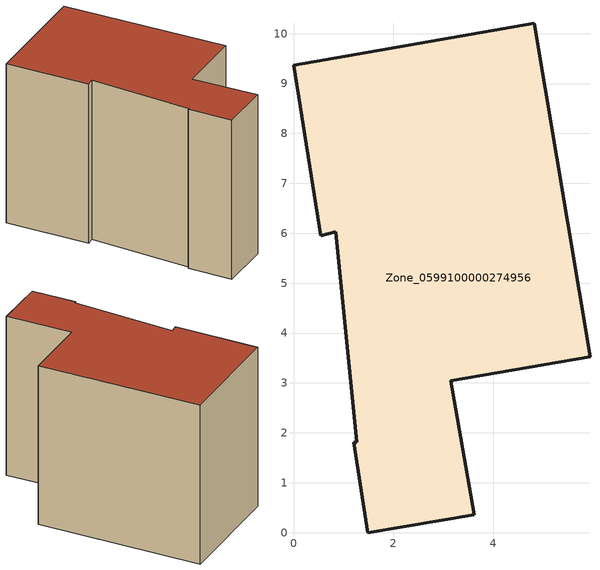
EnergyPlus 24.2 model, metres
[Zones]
Zone_0599100000274956
 floor ground (C_G): 1.26,1.81 0.85,6.03 0.55,5.95 0,9.37 4.82,10.21 5.94,3.53 3.15,3.04 3.62,0.36 1.49,0 1.2,1.81 z0
 wall outside (C_F): 5.94,3.53 4.82,10.21 0,9.37 0.55,5.95 0.85,6.03 1.26,1.81 1.2,1.81 1.49,0 3.62,0.36 3.15,3.04 5.94,3.53 z0:6.85
 roof outside (C_R): 0.85,6.03 1.26,1.81 1.2,1.81 1.49,0 3.62,0.36 3.15,3.04 5.94,3.53 4.82,10.21 0,9.37 0.55,5.95 z6.85
[BUILDING]
Pand.0599100000274956: North Axis=0; Terrain=City; Loads Convergence Tolerance Value=0.04; Temperature Convergence Tolerance Value=0.4; Solar Distribution=FullExterior; Maximum Number of Warmup Days=25; Minimum Number of Warmup Days=1
[Site:Location]
Rotterdam.The.Hague.AP_ZH_NLD Design_Conditions: Latitude=51.96; Longitude=4.45; Time Zone=1; Elevation=-4.5
[SITE:GROUNDTEMPERATURE:BUILDINGSURFACE]
18, 18, 18, 18, 18, 18, 18, 18, 18, 18, 18, 18
[MATERIAL] Thermal Absorptance=0.9; Solar Absorptance=0.7; Visible Absorptance=0.7
Name | Roughness | Thickness | Conductivity | Density | Specific Heat
G.TC.1946 | MediumSmooth | 0.15 | 1 | 540 | 1210
F.TC.1946 | Rough | 0.3 | 0.857143 | 1920 | 840
R.TC.1946 | MediumRough | 0.2 | 0.909091 | 1500 | 1000
[CONSTRUCTION]
C_G: G.TC.1946
C_F: F.TC.1946
C_R: R.TC.1946
[ZONE]
Zone_0599100000274956: Type=1; Multiplier=1; Ceiling Height=Autocalculate; Volume=Autocalculate; Floor Area=autocalculate; Part of Total Floor Area=Yes
[ZONEINFILTRATION:DESIGNFLOWRATE]
Infil_Zone_0599100000274956: Zone or ZoneList or Space or SpaceList=Zone_0599100000274956; Schedule=AlwaysOn; Design Flow Rate Calculation Method=Flow/Area; Flow Rate per Floor Area=0.003; Constant Term Coefficient=1; Temperature Term Coefficient=0; Velocity Term Coefficient=0; Velocity Squared Term Coefficient=0
[HVACTEMPLATE:ZONE:IDEALLOADSAIRSYSTEM]
Zone_0599100000274956: Maximum Heating Supply Air Temperature=50; Minimum Cooling Supply Air Temperature=13; Maximum Heating Supply Air Humidity Ratio=0.0156; Minimum Cooling Supply Air Humidity Ratio=0.0077; Heating Limit=NoLimit; Cooling Limit=NoLimit; Dehumidification Control Type=ConstantSensibleHeatRatio; Cooling Sensible Heat Ratio=0.7; Dehumidification Setpoint=60; Humidification Control Type=None; Humidification Setpoint=30; Outdoor Air Method=None; Outdoor Air Flow Rate per Person=0.00944; Outdoor Air Flow Rate per Zone Floor Area=0; Outdoor Air Flow Rate per Zone=0; Demand Controlled Ventilation Type=None; Outdoor Air Economizer Type=NoEconomizer; Heat Recovery Type=None; Sensible Heat Recovery Effectiveness=0.7; Latent Heat Recovery Effectiveness=0.65
[ZONECONTROL:THERMOSTAT]
ThermostatControl_Zone_0599100000274956: Zone or ZoneList=Zone_0599100000274956; Control Type Schedule=DualSetpointControlType; Control 1=Thermostat_Zone_0599100000274956; Temperature Difference Between Cutout And Setpoint=0
[THERMOSTATSETPOINT:DUALSETPOINT]
Thermostat_Zone_0599100000274956: Heating Setpoint Temperature Schedule=HeatingSetpoint_Zone_0599100000274956; Cooling Setpoint Temperature Schedule=CoolingSetpoint_Zone_0599100000274956
[SCHEDULE:COMPACT]
HeatingSetpoint_Zone_0599100000274956: Through: 12/31, For: AllDays, Until: 24:00, 21
CoolingSetpoint_Zone_0599100000274956: Through: 12/31, For: AllDays, Until: 24:00, 24
DualSetpointControlType: Through: 12/31, For: AllDays, Until: 24:00, 4
AlwaysOn: Through: 12/31, For: AllDays, Until: 24:00, 1
